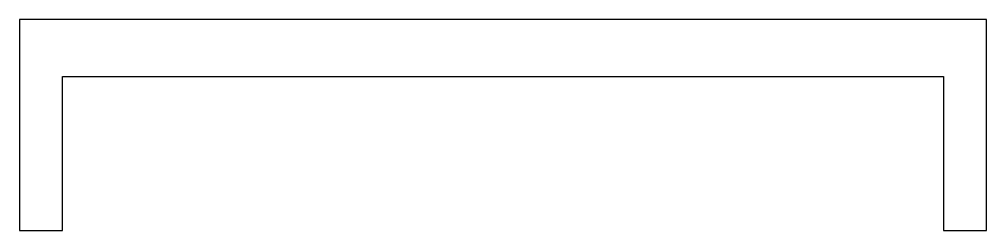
# Model space of a CAD drawing. Header units: millimetres. Extents: x 0 to 270, y -59 to 0.
import ezdxf

# ---------------------------------------------------------------- set-up
doc = ezdxf.new("R2010")
doc.units = ezdxf.units.MM
doc.layers.get('0').update_dxf_attribs({"linetype": 'CONTINUOUS'})

msp = doc.modelspace()

# ---------------------------------------------------------------- linework, layer by layer
msp.add_lwpolyline([(270, 0), (0, 0), (0, -59), (12, -59), (12, -16), (258, -16), (258, -59), (270, -59), (270, -30)], close=True)

doc.saveas('drawing.dxf')
